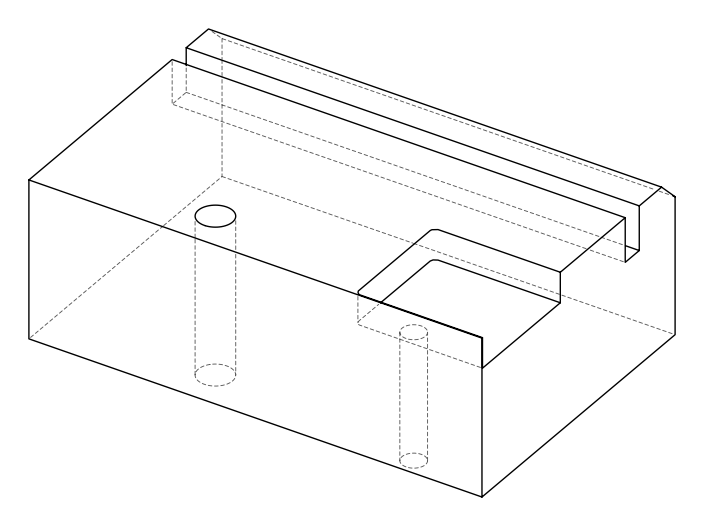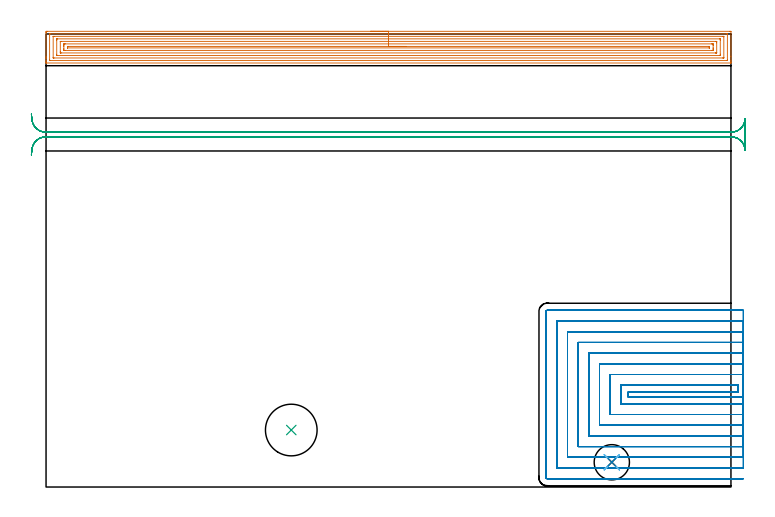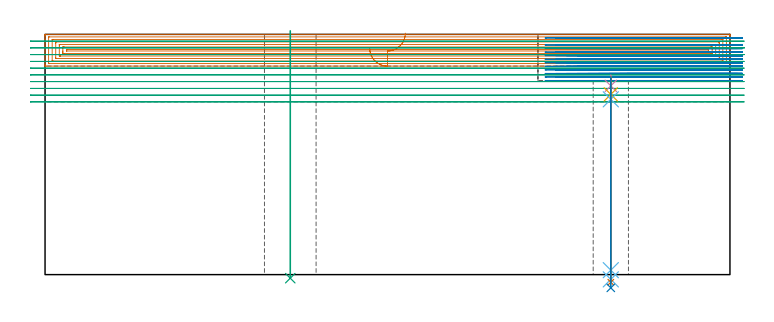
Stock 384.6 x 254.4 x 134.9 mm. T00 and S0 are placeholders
(PLAN: 9 operations, 8 tool changes, 112.9 min)
(1 AREA_MILL | FG_CHAMFER_SURFACE | UGT0205_001 | 21.78 min | 60925 mm3)
(2 MILL_SLOT | SLOT_PARTIAL_RECTANGULAR | NXT0201_009 | Follow Part, ap 2, ae 75% | 72.07 min | 285971 mm3)
(3 MILL_RECTANGULAR_SLOT | SLOT_RECTANGULAR | NXT0201_012 | Follow Part, ap 4, ae 75% | 16.97 min | 269648 mm3)
(4 SPOT_DRILL | STEP1HOLE | NXT0321_9005460120000 | 0.05 min | 200 mm3)
(5 DRILL_BLIND_HOLE_INTO_CENTER | STEP1HOLE | NXT0301_023 | 0.05 min | 96 mm3)
(6 GUN_DRILL_THROUGH_HOLE | STEP1HOLE | UGT0307_001 | 0.5 min | 1982 mm3)
(7 SPADE_DRILL_TO_ENLARGE_THROUGH_HOLE | STEP1HOLE | UGT0306_003 | 0.47 min | 11081 mm3)
(8 DRILL_TO_ENLARGE_THROUGH_HOLE | STEP1HOLE | UGT0301_264 | 0.48 min | 20168 mm3)
(9 INDEXABLE_INSERT_DRILL_THROUGH_HOLE_FROM_SOLID | STEP1HOLE_1 | NXT0302_029 | 0.56 min | 89033 mm3)
(TOOL UGT0205_001 | Chamfer Mill 20 x 3 x 45 deg. | D20 FL50 Z2)
(TOOL NXT0201_009 | ENDMILL 8mm [2P460-0800-NA 1630] | D8 FL26 Z6)
(TOOL NXT0201_012 | ENDMILL 16mm [2P460-1600-NA 1630] | D16 FL38 Z6)
(TOOL NXT0321_9005460120000 | NC Spot Drill, 142deg, 12mm, Carbide, Uncoated | D12 PA142 FL30 Z2)
(TOOL NXT0301_023 | Carbide Drill 5.2mm [860.1-0520-016A1-MM 2214] | D5.2 PA140 FL28 Z2)
(TOOL UGT0307_001 | Gun Drill 5 mm | D5 PA130 FL24 Z1)
(TOOL UGT0306_003 | Spade Drill 12.5mm | D12.5 PA132 FL10 Z2)
(TOOL UGT0301_264 | Twist Drill 19.8 mm | D19.8 PA118 FL140 Z2)
(TOOL NXT0302_029 | Index. Insert Drill 29mm [880-D2900L32-05] | D29 PA176 FL145 Z2)
(OP 1 AREA_MILL)
G17 G21 G94 G90
T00 M6
G54
G17 G0 G90 X182.3 Y255.9 S1061 M3
G43 Z144.9 H0
Z127.1
G94 G1 X182.338 Z126.228 F250.
X182.452 Z125.364
X182.641 Z124.512
X182.903 Z123.68
X183.237 Z122.874
X183.64 Z122.1
X184.109 Z121.364
X184.64 Z120.672
X185.229 Z120.029
X185.872 Z119.44
X186.564 Z118.909
X187.3 Z118.44
X188.074 Z118.037
X188.88 Z117.703
X189.712 Z117.441
X190.564 Z117.252
X191.428 Z117.138
X192.3 Z117.1
X383.978
X384.375 Y255.896 Z117.102
X384.59 Y255.892 Z117.106
X384.6 Y255.673 Z117.324
Y241.865 Z131.13
Y239.481 Z133.514
Y238.789 Z134.211
Y238.488 Z134.512
Y238.121 Z134.87
X384.592 Y238.103 Z134.888
X384.426 Y238.1 Z134.9
X0.175
X0.008 Y238.103 Z134.888
X0. Y238.121 Z134.87
Y238.488 Z134.512
Y238.788 Z134.211
Y239.481 Z133.514
Y240.711 Z132.286
Y241.25 Z131.745
Y241.865 Z131.13
Y255.135 Z117.863
X0.003 Y255.404 Z117.593
X0.009 Y255.892 Z117.106
X0.126 Y255.895 Z117.103
X0.622 Y255.9 Z117.1
X192.3
Y254.486 Z118.514
X382.226 Y254.485 Z118.515
X382.59 Y254.475 Z118.525
X382.595 Y254.361 Z118.639
X382.599 Y254.115 Z118.885
Y239.962 Z133.038
X382.59 Y239.557 Z133.443
X382.585 Y239.52 Z133.48
X382.566 Y239.518 Z133.482
X382.514 Y239.515 Z133.485
X382.406 Y239.514 Z133.486
X382.191
X2.374 Y239.515 Z133.485
X2.01 Y239.525 Z133.475
X2.005 Y239.639 Z133.361
X2.001 Y239.885 Z133.115
Y254.038 Z118.962
X2.01 Y254.444 Z118.556
X2.015 Y254.48 Z118.52
X2.034 Y254.482 Z118.518
X2.086 Y254.485 Z118.515
X2.194 Y254.486 Z118.514
X2.409
X192.3
Y253.072 Z119.928
X380.079 Y253.071 Z119.929
X380.404 Y253.07 Z119.93
X380.512 Y253.068 Z119.932
X380.589 Y253.065 Z119.935
X380.594 Y252.944 Z120.056
X380.599 Y252.75 Z120.25
Y241.056 Z131.944
X380.596 Y240.991 Z132.009
X380.59 Y240.944 Z132.056
X380.564 Y240.935 Z132.065
X380.404 Y240.932 Z132.068
X379.835 Y240.929 Z132.071
X4.521
X4.196 Y240.93 Z132.07
X4.088 Y240.932 Z132.068
X4.011 Y240.935 Z132.065
X4.006 Y241.056 Z131.944
X4.001 Y241.25 Z131.75
Y252.944 Z120.056
X4.004 Y253.009 Z119.991
X4.01 Y253.056 Z119.944
X4.036 Y253.065 Z119.935
X4.196 Y253.068 Z119.932
X4.765 Y253.071 Z119.929
X192.3 Y253.072 Z119.928
Y251.657 Z121.343
X378.481 Y251.656 Z121.344
X378.537 Y251.655 Z121.345
X378.575 Y251.652 Z121.348
X378.59 Y251.65 Z121.35
X378.592 Y251.629 Z121.371
X378.596 Y251.419 Z121.581
X378.6 Y250.997 Z122.003
Y243.036 Z129.964
X378.595 Y242.585 Z130.415
X378.59 Y242.369 Z130.631
X378.588 Y242.349 Z130.651
X378.563 Y242.347 Z130.653
X378.504 Y242.345 Z130.655
X378.406 Y242.343 Z130.657
X6.119 Y242.344 Z130.656
X6.063 Y242.345 Z130.655
X6.025 Y242.348 Z130.652
X6.01 Y242.35 Z130.65
X6.008 Y242.371 Z130.629
X6.004 Y242.581 Z130.419
X6. Y243.002 Z129.998
Y250.964 Z122.036
X6.005 Y251.415 Z121.585
X6.01 Y251.631 Z121.369
X6.012 Y251.651 Z121.349
X6.037 Y251.653 Z121.347
X6.096 Y251.655 Z121.345
X6.194 Y251.657 Z121.343
X192.3
Y250.243 Z122.757
X376.084 Y250.242 Z122.758
X376.381 Y250.24 Z122.76
X376.576 Y250.236 Z122.764
X376.591 Y250.228 Z122.772
X376.595 Y250.217 Z122.783
X376.598 Y250.19 Z122.81
X376.6 Y250.096 Z122.904
Y249.439 Z123.561
X376.599 Y243.904 Z129.096
X376.598 Y243.822 Z129.178
X376.594 Y243.781 Z129.219
X376.591 Y243.767 Z129.233
X376.529 Y243.764 Z129.236
X376.233 Y243.758 Z129.242
X376.084 Y243.757 Z129.243
X375.936
X8.516 Y243.758 Z129.242
X8.219 Y243.76 Z129.24
X8.024 Y243.764 Z129.236
X8.009 Y243.772 Z129.228
X8.005 Y243.783 Z129.217
X8.002 Y243.81 Z129.19
X8. Y243.904 Z129.096
Y244.561 Z128.439
X8.001 Y250.096 Z122.904
X8.002 Y250.178 Z122.822
X8.006 Y250.219 Z122.781
X8.009 Y250.233 Z122.767
X8.071 Y250.236 Z122.764
X8.367 Y250.242 Z122.758
X8.516 Y250.243 Z122.757
X8.664
X192.3
Y248.829 Z124.171
X373.642 Y248.828 Z124.172
X374.149 Y248.826 Z124.174
X374.542 Y248.822 Z124.178
X374.59 Y248.819 Z124.181
X374.596 Y248.769 Z124.231
X374.599 Y248.327 Z124.673
X374.6 Y247.88 Z125.12
Y246.558 Z126.442
Y246.111 Z126.889
X374.597 Y245.673 Z127.327
X374.591 Y245.235 Z127.765
X374.583 Y245.178 Z127.822
X374.529 Y245.176 Z127.824
X374.402 Y245.173 Z127.827
X374.149 Y245.172 Z127.828
X373.762 Y245.171 Z127.829
X10.958 Y245.172 Z127.828
X10.451 Y245.174 Z127.826
X10.058 Y245.178 Z127.822
X10.01 Y245.181 Z127.819
X10.004 Y245.231 Z127.769
X10.001 Y245.673 Z127.327
X10. Y246.12 Z126.88
Y247.442 Z125.558
Y247.889 Z125.111
X10.003 Y248.327 Z124.673
X10.009 Y248.765 Z124.235
X10.017 Y248.822 Z124.178
X10.071 Y248.824 Z124.176
X10.198 Y248.827 Z124.173
X10.451 Y248.828 Z124.172
X10.838 Y248.829 Z124.171
X192.3
Y247.415 Z125.585
X372.39 Y247.414 Z125.586
X372.564 Y247.408 Z125.592
X372.591 Y247.4 Z125.6
X372.596 Y247.379 Z125.621
X372.599 Y247.355 Z125.645
X372.6 Y247.329 Z125.671
X372.598 Y246.685 Z126.315
X372.594 Y246.623 Z126.377
X372.588 Y246.592 Z126.408
X372.57 Y246.59 Z126.41
X372.362 Y246.585 Z126.415
X372.334
X12.21 Y246.586 Z126.414
X12.036 Y246.592 Z126.408
X12.009 Y246.6 Z126.4
X12.004 Y246.621 Z126.379
X12.001 Y246.645 Z126.355
X12. Y246.671 Z126.329
X12.001 Y246.793 Z126.207
X12.006 Y246.942 Z126.058
X12.028 Y247.408 Z125.592
X12.234 Y247.415 Z125.585
X12.238
X192.3
X193.172 Z125.623
X194.037 Z125.737
X194.888 Z125.926
X195.72 Z126.188
X196.526 Z126.522
X197.3 Z126.925
X198.036 Z127.394
X198.728 Z127.925
X199.371 Z128.514
X199.96 Z129.157
X200.492 Z129.85
X200.96 Z130.585
X201.363 Z131.359
X201.697 Z132.165
X201.959 Z132.997
X202.148 Z133.849
X202.262 Z134.714
X202.3 Z135.585
G0 Z144.9
M5
M2
(OP 2 MILL_SLOT)
G17 G21 G94 G90
T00 M6
G54
G17 G0 G90 X391.6 Y50.7 S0 M3
G43 Z144.9 H1
Z132.908
G94 G1 X388.6 F250.
X326.8 F500.
Y53.2
X388.6
Y57.2
X322.8
Y46.7
X388.6
X391.6 F250.
Y63.2
X388.6
X316.8 F500.
Y40.7
X388.6
X391.6 F250.
Y69.2
X388.6
X310.8 F500.
Y34.7
X388.6
X391.6 F250.
Y75.2
X388.6
X304.8 F500.
Y28.7
X388.6
X391.6 F250.
Y81.2
X388.6
X298.8 F500.
Y22.7
X388.6
X391.6 F250.
Y87.2
X388.6
X292.8 F500.
Y16.7
X388.6
X391.6 F250.
Y93.2
X388.6
X286.8 F500.
Y10.7
X388.6
X391.6 F250.
Y99.2
X388.6
X281.3 F500.
G3 X280.8 Y98.7 R0.5
G1 Y5.2
G3 X281.3 Y4.7 R0.5
G1 X388.6
X391.6 F250.
G0 Y50.7 Z130.915
G1 X388.6
X326.8 F500.
Y53.2
X388.6
Y57.2
X322.8
Y46.7
X388.6
X391.6 F250.
Y63.2
X388.6
X316.8 F500.
Y40.7
X388.6
X391.6 F250.
Y69.2
X388.6
X310.8 F500.
Y34.7
X388.6
X391.6 F250.
Y75.2
X388.6
X304.8 F500.
Y28.7
X388.6
X391.6 F250.
Y81.2
X388.6
X298.8 F500.
Y22.7
X388.6
X391.6 F250.
Y87.2
X388.6
X292.8 F500.
Y16.7
X388.6
X391.6 F250.
Y93.2
X388.6
X286.8 F500.
Y10.7
X388.6
X391.6 F250.
Y99.2
X388.6
X281.3 F500.
G3 X280.8 Y98.7 R0.5
G1 Y5.2
G3 X281.3 Y4.7 R0.5
G1 X388.6
X391.6 F250.
G0 Y50.7 Z128.923
G1 X388.6
X326.8 F500.
Y53.2
X388.6
Y57.2
X322.8
Y46.7
X388.6
X391.6 F250.
Y63.2
X388.6
X316.8 F500.
Y40.7
X388.6
X391.6 F250.
Y69.2
X388.6
X310.8 F500.
Y34.7
X388.6
X391.6 F250.
Y75.2
X388.6
X304.8 F500.
Y28.7
X388.6
X391.6 F250.
Y81.2
X388.6
X298.8 F500.
Y22.7
X388.6
X391.6 F250.
Y87.2
X388.6
X292.8 F500.
Y16.7
X388.6
X391.6 F250.
Y93.2
X388.6
X286.8 F500.
Y10.7
X388.6
X391.6 F250.
Y99.2
X388.6
X281.3 F500.
G3 X280.8 Y98.7 R0.5
G1 Y5.2
G3 X281.3 Y4.7 R0.5
G1 X388.6
X391.6 F250.
G0 Y50.7 Z126.931
G1 X388.6
X326.8 F500.
Y53.2
X388.6
Y57.2
X322.8
Y46.7
X388.6
X391.6 F250.
Y63.2
X388.6
X316.8 F500.
Y40.7
X388.6
X391.6 F250.
Y69.2
X388.6
X310.8 F500.
Y34.7
X388.6
X391.6 F250.
Y75.2
X388.6
X304.8 F500.
Y28.7
X388.6
X391.6 F250.
Y81.2
X388.6
X298.8 F500.
Y22.7
X388.6
X391.6 F250.
Y87.2
X388.6
X292.8 F500.
Y16.7
X388.6
X391.6 F250.
Y93.2
X388.6
X286.8 F500.
Y10.7
X388.6
X391.6 F250.
Y99.2
X388.6
X281.3 F500.
G3 X280.8 Y98.7 R0.5
G1 Y5.2
G3 X281.3 Y4.7 R0.5
G1 X388.6
X391.6 F250.
G0 Y50.7 Z124.938
G1 X388.6
X326.8 F500.
Y53.2
X388.6
Y57.2
X322.8
Y46.7
X388.6
X391.6 F250.
Y63.2
X388.6
X316.8 F500.
Y40.7
X388.6
X391.6 F250.
Y69.2
X388.6
X310.8 F500.
Y34.7
X388.6
X391.6 F250.
Y75.2
X388.6
X304.8 F500.
Y28.7
X388.6
X391.6 F250.
Y81.2
X388.6
X298.8 F500.
Y22.7
X388.6
X391.6 F250.
Y87.2
X388.6
X292.8 F500.
Y16.7
X388.6
X391.6 F250.
Y93.2
X388.6
X286.8 F500.
Y10.7
X388.6
X391.6 F250.
Y99.2
X388.6
X281.3 F500.
G3 X280.8 Y98.7 R0.5
G1 Y5.2
G3 X281.3 Y4.7 R0.5
G1 X388.6
X391.6 F250.
G0 Y50.7 Z122.946
G1 X388.6
X326.8 F500.
Y53.2
X388.6
Y57.2
X322.8
Y46.7
X388.6
X391.6 F250.
Y63.2
X388.6
X316.8 F500.
Y40.7
X388.6
X391.6 F250.
Y69.2
X388.6
X310.8 F500.
Y34.7
X388.6
X391.6 F250.
Y75.2
X388.6
X304.8 F500.
Y28.7
X388.6
X391.6 F250.
Y81.2
X388.6
X298.8 F500.
Y22.7
X388.6
X391.6 F250.
Y87.2
X388.6
X292.8 F500.
Y16.7
X388.6
X391.6 F250.
Y93.2
X388.6
X286.8 F500.
Y10.7
X388.6
X391.6 F250.
Y99.2
X388.6
X281.3 F500.
G3 X280.8 Y98.7 R0.5
G1 Y5.2
G3 X281.3 Y4.7 R0.5
G1 X388.6
X391.6 F250.
G0 Y50.7 Z120.954
G1 X388.6
X326.8 F500.
Y53.2
X388.6
Y57.2
X322.8
Y46.7
X388.6
X391.6 F250.
Y63.2
X388.6
X316.8 F500.
Y40.7
X388.6
X391.6 F250.
Y69.2
X388.6
X310.8 F500.
Y34.7
X388.6
X391.6 F250.
Y75.2
X388.6
X304.8 F500.
Y28.7
X388.6
X391.6 F250.
Y81.2
X388.6
X298.8 F500.
Y22.7
X388.6
X391.6 F250.
Y87.2
X388.6
X292.8 F500.
Y16.7
X388.6
X391.6 F250.
Y93.2
X388.6
X286.8 F500.
Y10.7
X388.6
X391.6 F250.
Y99.2
X388.6
X281.3 F500.
G3 X280.8 Y98.7 R0.5
G1 Y5.2
G3 X281.3 Y4.7 R0.5
G1 X388.6
X391.6 F250.
G0 Y50.7 Z118.962
G1 X388.6
X326.8 F500.
Y53.2
X388.6
Y57.2
X322.8
Y46.7
X388.6
X391.6 F250.
Y63.2
X388.6
X316.8 F500.
Y40.7
X388.6
X391.6 F250.
Y69.2
X388.6
X310.8 F500.
Y34.7
X388.6
X391.6 F250.
Y75.2
X388.6
X304.8 F500.
Y28.7
X388.6
X391.6 F250.
Y81.2
X388.6
X298.8 F500.
Y22.7
X388.6
X391.6 F250.
Y87.2
X388.6
X292.8 F500.
Y16.7
X388.6
X391.6 F250.
Y93.2
X388.6
X286.8 F500.
Y10.7
X388.6
X391.6 F250.
Y99.2
X388.6
X281.3 F500.
G3 X280.8 Y98.7 R0.5
G1 Y5.2
G3 X281.3 Y4.7 R0.5
G1 X388.6
X391.6 F250.
G0 Y50.7 Z116.969
G1 X388.6
X326.8 F500.
Y53.2
X388.6
Y57.2
X322.8
Y46.7
X388.6
X391.6 F250.
Y63.2
X388.6
X316.8 F500.
Y40.7
X388.6
X391.6 F250.
Y69.2
X388.6
X310.8 F500.
Y34.7
X388.6
X391.6 F250.
Y75.2
X388.6
X304.8 F500.
Y28.7
X388.6
X391.6 F250.
Y81.2
X388.6
X298.8 F500.
Y22.7
X388.6
X391.6 F250.
Y87.2
X388.6
X292.8 F500.
Y16.7
X388.6
X391.6 F250.
Y93.2
X388.6
X286.8 F500.
Y10.7
X388.6
X391.6 F250.
Y99.2
X388.6
X281.3 F500.
G3 X280.8 Y98.7 R0.5
G1 Y5.2
G3 X281.3 Y4.7 R0.5
G1 X388.6
X391.6 F250.
G0 Y50.7 Z114.977
G1 X388.6
X326.8 F500.
Y53.2
X388.6
Y57.2
X322.8
Y46.7
X388.6
X391.6 F250.
Y63.2
X388.6
X316.8 F500.
Y40.7
X388.6
X391.6 F250.
Y69.2
X388.6
X310.8 F500.
Y34.7
X388.6
X391.6 F250.
Y75.2
X388.6
X304.8 F500.
Y28.7
X388.6
X391.6 F250.
Y81.2
X388.6
X298.8 F500.
Y22.7
X388.6
X391.6 F250.
Y87.2
X388.6
X292.8 F500.
Y16.7
X388.6
X391.6 F250.
Y93.2
X388.6
X286.8 F500.
Y10.7
X388.6
X391.6 F250.
Y99.2
X388.6
X281.3 F500.
G3 X280.8 Y98.7 R0.5
G1 Y5.2
G3 X281.3 Y4.7 R0.5
G1 X388.6
X391.6 F250.
G0 Y50.7 Z112.985
G1 X388.6
X326.8 F500.
Y53.2
X388.6
Y57.2
X322.8
Y46.7
X388.6
X391.6 F250.
Y63.2
X388.6
X316.8 F500.
Y40.7
X388.6
X391.6 F250.
Y69.2
X388.6
X310.8 F500.
Y34.7
X388.6
X391.6 F250.
Y75.2
X388.6
X304.8 F500.
Y28.7
X388.6
X391.6 F250.
Y81.2
X388.6
X298.8 F500.
Y22.7
X388.6
X391.6 F250.
Y87.2
X388.6
X292.8 F500.
Y16.7
X388.6
X391.6 F250.
Y93.2
X388.6
X286.8 F500.
Y10.7
X388.6
X391.6 F250.
Y99.2
X388.6
X281.3 F500.
G3 X280.8 Y98.7 R0.5
G1 Y5.2
G3 X281.3 Y4.7 R0.5
G1 X388.6
X391.6 F250.
G0 Y50.7 Z110.992
G1 X388.6
X326.8 F500.
Y53.2
X388.6
Y57.2
X322.8
Y46.7
X388.6
X391.6 F250.
Y63.2
X388.6
X316.8 F500.
Y40.7
X388.6
X391.6 F250.
Y69.2
X388.6
X310.8 F500.
Y34.7
X388.6
X391.6 F250.
Y75.2
X388.6
X304.8 F500.
Y28.7
X388.6
X391.6 F250.
Y81.2
X388.6
X298.8 F500.
Y22.7
X388.6
X391.6 F250.
Y87.2
X388.6
X292.8 F500.
Y16.7
X388.6
X391.6 F250.
Y93.2
X388.6
X286.8 F500.
Y10.7
X388.6
X391.6 F250.
Y99.2
X388.6
X281.3 F500.
G3 X280.8 Y98.7 R0.5
G1 Y5.2
G3 X281.3 Y4.7 R0.5
G1 X388.6
X391.6 F250.
G0 Y50.7 Z109.
G1 X388.6
X326.8 F500.
Y53.2
X388.6
Y57.2
X322.8
Y46.7
X388.6
X391.6 F250.
Y63.2
X388.6
X316.8 F500.
Y40.7
X388.6
X391.6 F250.
Y69.2
X388.6
X310.8 F500.
Y34.7
X388.6
X391.6 F250.
Y75.2
X388.6
X304.8 F500.
Y28.7
X388.6
X391.6 F250.
Y81.2
X388.6
X298.8 F500.
Y22.7
X388.6
X391.6 F250.
Y87.2
X388.6
X292.8 F500.
Y16.7
X388.6
X391.6 F250.
Y93.2
X388.6
X286.8 F500.
Y10.7
X388.6
X391.6 F250.
Y99.2
X388.6
X281.3 F500.
G3 X280.8 Y98.7 R0.5
G1 Y5.2
G3 X281.3 Y4.7 R0.5
G1 X388.6
X391.6 F250.
G0 Z144.9
M5
M2
(OP 3 MILL_RECTANGULAR_SLOT)
G17 G21 G94 G90
T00 M6
G54
G17 G0 G90 X-8.23 Y186.403 S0 M3
G43 Z144.9 H1
Z131.11
G94 G1 X-7.97 Y189.392 F250.
G2 X0. Y196.7 R8. F500.
G1 X384.6
G2 X392.59 Y189.1 R8.
G1 Y206.8
G2 X384.6 Y199.2 R8.
G1 X0.
G2 X-7.97 Y206.508 R8.
G1 X-8.23 Y209.497 F250.
G0 Y186.403 Z127.32
G1 X-7.97 Y189.392
G2 X0. Y196.7 R8. F500.
G1 X384.6
G2 X392.59 Y189.1 R8.
G1 X392.6
Y206.8
X392.59
G2 X384.6 Y199.2 R8.
G1 X0.
G2 X-7.97 Y206.508 R8.
G1 X-8.23 Y209.497 F250.
G0 Y186.403 Z123.53
G1 X-7.97 Y189.392
G2 X0. Y196.7 R8. F500.
G1 X384.6
G2 X392.59 Y189.1 R8.
G1 X392.6
Y206.8
X392.59
G2 X384.6 Y199.2 R8.
G1 X0.
G2 X-7.97 Y206.508 R8.
G1 X-8.23 Y209.497 F250.
G0 Y186.403 Z119.74
G1 X-7.97 Y189.392
G2 X0. Y196.7 R8. F500.
G1 X384.6
G2 X392.59 Y189.1 R8.
G1 Y206.8
G2 X384.6 Y199.2 R8.
G1 X0.
G2 X-7.97 Y206.508 R8.
G1 X-8.23 Y209.497 F250.
G0 Y186.403 Z115.95
G1 X-7.97 Y189.392
G2 X0. Y196.7 R8. F500.
G1 X384.6
G2 X392.59 Y189.1 R8.
G1 Y206.8
G2 X384.6 Y199.2 R8.
G1 X0.
G2 X-7.97 Y206.508 R8.
G1 X-8.23 Y209.497 F250.
G0 Y186.403 Z112.16
G1 X-7.97 Y189.392
G2 X0. Y196.7 R8. F500.
G1 X384.6
G2 X392.59 Y189.1 R8.
G1 Y206.8
G2 X384.6 Y199.2 R8.
G1 X0.
G2 X-7.97 Y206.508 R8.
G1 X-8.23 Y209.497 F250.
G0 Y186.403 Z108.37
G1 X-7.97 Y189.392
G2 X0. Y196.7 R8. F500.
G1 X384.6
G2 X392.59 Y189.1 R8.
G1 Y206.8
G2 X384.6 Y199.2 R8.
G1 X0.
G2 X-7.97 Y206.508 R8.
G1 X-8.23 Y209.497 F250.
G0 Y186.403 Z104.58
G1 X-7.97 Y189.392
G2 X0. Y196.7 R8. F500.
G1 X384.6
G2 X392.59 Y189.1 R8.
G1 Y206.8
G2 X384.6 Y199.2 R8.
G1 X0.
G2 X-7.97 Y206.508 R8.
G1 X-8.23 Y209.497 F250.
G0 Y186.403 Z100.79
G1 X-7.97 Y189.392
G2 X0. Y196.7 R8. F500.
G1 X384.6
G2 X392.59 Y189.1 R8.
G1 Y206.8
G2 X384.6 Y199.2 R8.
G1 X0.
G2 X-7.97 Y206.508 R8.
G1 X-8.23 Y209.497 F250.
G0 Y186.403 Z97.
G1 X-7.97 Y189.392
G2 X0. Y196.7 R8. F500.
G1 X384.6
G2 X392.59 Y189.1 R8.
G1 Y206.8
G2 X384.6 Y199.2 R8.
G1 X0.
G2 X-7.97 Y206.508 R8.
G1 X-8.23 Y209.497 F250.
G0 Z144.9
M5
M2
(OP 4 SPOT_DRILL)
G17 G21 G94 G90
T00 M6
G54
G17 G0 G90 X317.7 Y13.9 S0 M3
G43 Z144.9 H0
G94 G81 G98 Z106. F250. R112.
G80
M5
M2
(OP 5 DRILL_BLIND_HOLE_INTO_CENTER)
G17 G21 G94 G90
T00 M6
G54
G17 G0 G90 X317.7 Y13.9 S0 M3
G43 Z144.9 H1
G94 G81 G98 Z101.2 F250. R111.
G80
M5
M2
(OP 6 GUN_DRILL_THROUGH_HOLE)
G17 G21 G94 G90
T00 M6
G54
G17 G0 G90 X317.7 Y13.9 M8
G43 Z144.9 H0
Z106.862
S716 M3
G94 G1 Z98.444 F125. M26
G4 X.084
Z2.5 F250.
G4 X.084
Z-2.666 F125.
G4 X.084
M5
M9
G0 Z106.862
Z144.9
M2
(OP 7 SPADE_DRILL_TO_ENLARGE_THROUGH_HOLE)
G17 G21 G94 G90
T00 M6
G54
G17 G0 G90 X317.7 Y13.9 S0 M3
G43 Z144.9 H0
G94 G73 G98 Z-4.283 F250. Q11.328 R111.
G80
M5
M2
(OP 8 DRILL_TO_ENLARGE_THROUGH_HOLE)
G17 G21 G94 G90
T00 M6
G54
G17 G0 G90 X317.7 Y13.9 S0 M3
G43 Z144.9 H0
G94 G73 G98 Z-7.449 F250. Q19.408 R111.
G80
M5
M2
(OP 9 INDEXABLE_INSERT_DRILL_THROUGH_HOLE_FROM_SOLID)
G17 G21 G94 G90
T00 M6
G54
G17 G0 G90 X137.7 Y32. S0 M3
G43 Z144.9 H1
G94 G81 G98 Z-2.006 F250. R136.9
G80
M5
M2
